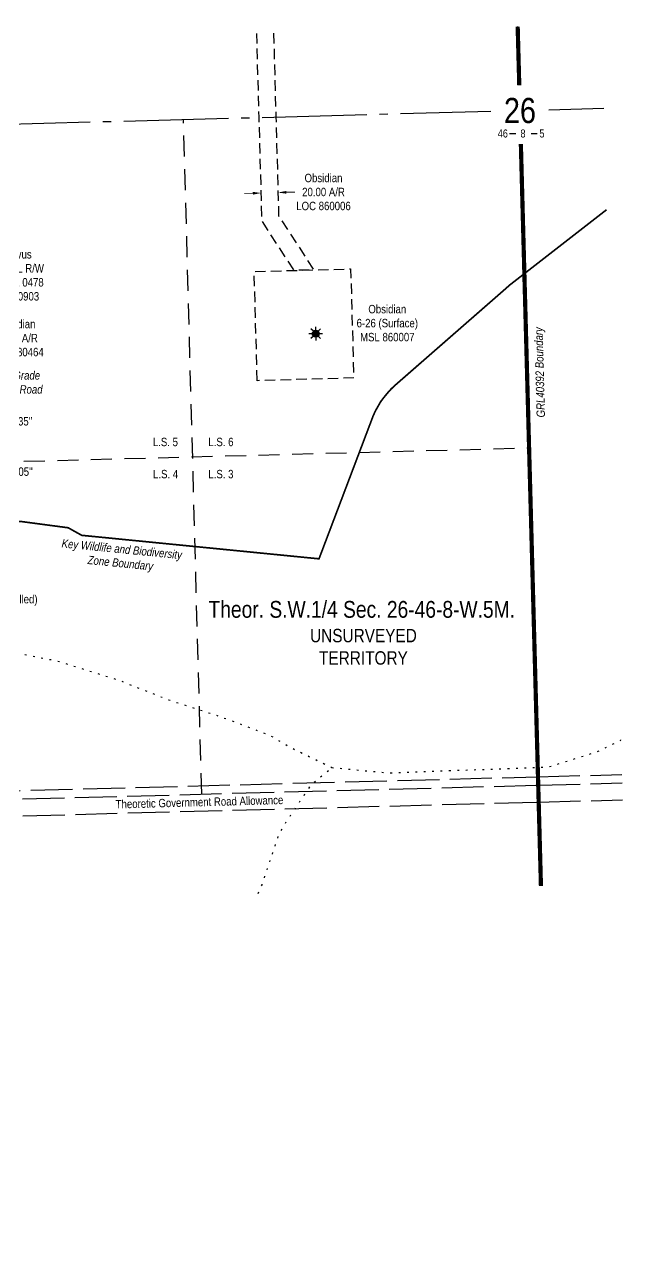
# Model space of a CAD drawing. Extents: x 627226 to 631174, y 5871901 to 5875490.
# Drawn here: x 630092 to 630806, y 5872336 to 5873796 of the extents above; entities that cross this region are included whole.
import ezdxf
from ezdxf.enums import TextEntityAlignment as Align

# ---------------------------------------------------------------- set-up
doc = ezdxf.new("R2010")
doc.units = 0
doc.header["$LTSCALE"] = 5
doc.header["$PDMODE"] = 34
doc.header["$PDSIZE"] = 0.03
for name, pattern in [('DASHDOT2', [12.7, 6.35, -3.175, 0, -3.175]), ('DASHED2', [9.525, 6.35, -3.175]), ('foc-ACCESSROAD', [3.75, 2.5, -1.25]), ('foc-LSD', [8, 5, -3]), ('foc-QUARTERLINE', [33, 25, -3, 2, -3]), ('foc-UNSURVEYED', [12.5, 10, -2.5]), ('foc-WHEELTRACKS', [2, 0.4, -1.6])]:
    doc.linetypes.add(name, pattern=pattern)
doc.layers.get('Defpoints').update_dxf_attribs({"color": 9})
for name, color, linetype in [('10', 1, 'Continuous'), ('9', 3, 'Continuous'), ('AS-OWNER', 7, 'Continuous'), ('AS-WILDLIFE', 131, 'DASHDOT2'), ('C-AR', 13, 'foc-ACCESSROAD'), ('C-SYMBOL', 7, 'Continuous'), ('C-WS', 13, 'foc-ACCESSROAD'), ('C-WS-S', 8, 'Continuous'), ('L-BD', 7, 'Continuous'), ('L-QSEC', 8, 'foc-QUARTERLINE'), ('L-ROAD-T', 7, 'Continuous'), ('L-SECLBL', 7, 'Continuous'), ('L-SECTION-LSD', 7, 'foc-LSD'), ('L-UNS-T', 3, 'Continuous'), ('L-USEC', 7, 'foc-UNSURVEYED'), ('T-WATER-P3', 160, 'foc-WHEELTRACKS')]:
    doc.layers.add(name, color=color, linetype=linetype)
for name, color, linetype, lineweight in [('C-AR-T', 13, 'Continuous', 9), ('C-WS-T', 13, 'Continuous', 9), ('F-RW-T', 190, 'Continuous', 9), ('T-TEXT', 48, 'Continuous', 18)]:
    doc.layers.add(name, color=color, linetype=linetype, lineweight=lineweight)
doc.styles.add('100L', font='ARIALN.TTF', dxfattribs={"height": 11})
doc.styles.add('175L', font='ARIALN.TTF', dxfattribs={"height": 20})
doc.styles.add('240', font='ARIALN.TTF', dxfattribs={"height": 30})
doc.styles.add('80CG', font='ARIALN.TTF', dxfattribs={"height": 10})
doc.styles.add('80L', font='ARIALN.TTF', dxfattribs={"height": 10})
doc.styles.add('80LS', font='ARIALNI.TTF', dxfattribs={"height": 10})
doc.styles.add('SIMPLEX', font='ARIALN.TTF')
doc.dimstyles.new('Compass 5 000', dxfattribs={"dimscale": 5, "dimtxt": 9, "dimasz": 2, "dimexe": 0.2, "dimexo": 0.0625, "dimgap": 0.5, "dimtad": 0, "dimtih": 1, "dimtoh": 1, "dimzin": 0, "dimdsep": 46, "dimtxsty": '80CG', "dimcen": 0.1, "dimse1": 1, "dimse2": 1, "dimclrd": 256, "dimclrt": 256, "dimaunit": 1, "dimadec": 4, "dimazin": 0, "dimtfac": 0.06, "dimtofl": 0, "dimtmove": 0, "dimatfit": 1, "dimfxl": 0.2, "dimtolj": 1, "dimtzin": 0, "dimlwd": -1, "dimarcsym": 0})

# ---------------------------------------------------------------- blocks, each defined once
blk = doc.blocks.new('L-SECLBL')
at = {"layer": '9', "color": 7}
for p, q in [((-5.1, -27.8), (-12.3, -27.8)), ((20.7, -27.8), (13.5, -27.8))]:
    blk.add_line(p, q, dxfattribs=at)
at = {"layer": '10', "color": 2, "style": 'SIMPLEX'}
blk.add_attdef('SEC', text='', height=30, dxfattribs=at).set_placement((0, 0), align=Align.MIDDLE)
at = {"layer": '10', "color": 5, "style": '80L'}
blk.add_attdef('TWP', text='', height=9.5, dxfattribs=at).set_placement((-14.4, -27.4), align=Align.MIDDLE_RIGHT)
blk.add_attdef('RGE', text='', height=9.5, dxfattribs=at).set_placement((3.6, -27.4), align=Align.MIDDLE_CENTER)
blk.add_attdef('MER', text='', height=9.5, dxfattribs=at).set_placement((23.2, -27.4), align=Align.MIDDLE_LEFT)
blk = doc.blocks.new('*D427')
at = {"layer": 'C-AR-T', "transparency": 16777216}
for p, q in [((630364.8, 5873595.2), (630354.8, 5873594.9)), ((630404.7, 5873596.3), (630414.7, 5873596.6))]:
    blk.add_line(p, q, dxfattribs=at)
for points in [[(630364.7, 5873596.8), (630364.8, 5873593.5), (630374.7, 5873595.4)], [(630404.7, 5873597.9), (630404.8, 5873594.6), (630394.8, 5873596)]]:
    blk.add_solid(points, dxfattribs=at)
at = {"layer": 'Defpoints', "color": 0, "transparency": 16777216}
for p in [(630374.6, 5873601.1), (630394.6, 5873601.6), (630394.8, 5873596)]:
    blk.add_point(p, dxfattribs=at)
at = {"layer": 'C-AR-T', "transparency": 16777216, "insert": (630449, 5873596.6), "char_height": 10, "attachment_point": 5, "style": '80CG'}
blk.add_mtext('\\A1;Obsidian\\P20.00 A/R\\PLOC 860006', dxfattribs=at)
blk = doc.blocks.new('*D428')
at = {"layer": 'C-AR-T', "transparency": 16777216}
for p, q in [((630004.2, 5873421.8), (629994.2, 5873421.7)), ((630036.8, 5873422.3), (630048.6, 5873422.5))]:
    blk.add_line(p, q, dxfattribs=at)
for points in [[(630036.8, 5873424), (630036.9, 5873420.6), (630026.8, 5873422.2)], [(630004.2, 5873423.5), (630004.2, 5873420.1), (630014.2, 5873422)]]:
    blk.add_solid(points, dxfattribs=at)
at = {"layer": 'Defpoints', "color": 0, "transparency": 16777216}
for p in [(630026.8, 5873422.2), (630014.8, 5873378.5), (630027.5, 5873378.7)]:
    blk.add_point(p, dxfattribs=at)
at = {"layer": 'C-AR-T', "transparency": 16777216, "insert": (630082.9, 5873422.5), "char_height": 10, "attachment_point": 5, "style": '80CG'}
blk.add_mtext('\\A1;Obsidian\\P12.00 A/R\\PLOC 880464', dxfattribs=at)
blk = doc.blocks.new('GAS')
h = blk.add_hatch(color=255)
h.dxf.hatch_style = 1
edge = h.paths.add_edge_path()
edge.add_arc((0, 0), 0.9, 0, 360)
for p, q in [((-0.81, 0), (-1.62, 0)), ((-0.57, 0.57), (-1.14, 1.14)), ((0, 0.81), (0, 1.62)), ((0.57, 0.57), (1.14, 1.14)), ((1.62, 0), (0.81, 0)), ((-0.57, -0.57), (-1.14, -1.14)), ((0, -0.81), (0, -1.62)), ((1.14, -1.14), (0.57, -0.57))]:
    blk.add_line(p, q)
blk.add_circle((0, 0), 0.8)
blk = doc.blocks.new('*D429')
at = {"layer": 'C-AR-T', "transparency": 16777216}
for p, q in [((629921, 5873186.9), (629915, 5873194.8)), ((629942, 5873158.9), (629960, 5873134.9)), ((629960, 5873134.9), (629970, 5873134.9))]:
    blk.add_line(p, q, dxfattribs=at)
for points in [[(629922.3, 5873187.9), (629919.6, 5873185.8), (629927, 5873178.9)], [(629943.3, 5873159.9), (629940.7, 5873157.9), (629936, 5873166.9)]]:
    blk.add_solid(points, dxfattribs=at)
at = {"layer": 'Defpoints', "color": 0, "transparency": 16777216}
for p in [(630001, 5873234.4), (630010, 5873222.4), (629936, 5873166.9)]:
    blk.add_point(p, dxfattribs=at)
at = {"layer": 'C-AR-T', "transparency": 16777216, "insert": (630039.9, 5873134.9), "char_height": 10, "attachment_point": 5, "style": '80CG'}
blk.add_mtext('\\A1;Obsidian\\P15.00 A/R\\PMSL 890543\\P(Expired, To be Cancelled)', dxfattribs=at)
blk = doc.blocks.new('*D430')
at = {"layer": 'Defpoints', "color": 0, "transparency": 16777216}
for p in [(629997.6, 5873497.1), (630012.7, 5873497.3), (630012.7, 5873496.9)]:
    blk.add_point(p, dxfattribs=at)
at = {"layer": 'F-RW-T', "transparency": 16777216}
for p, q in [((630022.7, 5873497.1), (630039.3, 5873497.3)), ((629987.6, 5873496.5), (629977.6, 5873496.4))]:
    blk.add_line(p, q, dxfattribs=at)
for points in [[(629987.6, 5873498.2), (629987.7, 5873494.9), (629997.6, 5873496.7)], [(630022.6, 5873498.7), (630022.7, 5873495.4), (630012.7, 5873496.9)]]:
    blk.add_solid(points, dxfattribs=at)
at = {"layer": 'F-RW-T', "transparency": 16777216, "insert": (630078.4, 5873497.3), "char_height": 10, "attachment_point": 5, "style": '80CG'}
blk.add_mtext('\\A1;Cenovus\\P15.00 P/L R/W^JPlan 992 0478\\PPLA 980903', dxfattribs=at)

msp = doc.modelspace()

# ---------------------------------------------------------------- linework, layer by layer
at = {"layer": 'AS-OWNER', "color": 52, "linetype": 'DASHED2', "true_color": 0xbadd22, "const_width": 5, "flags": 128}
for points in [[(630682.421, 5873723.782), (630680.525, 5873793.756)], [(630708.272, 5872769.658), (630705.565, 5872869.62), (630704.748, 5872899.774), (630684.317, 5873653.808)]]:
    msp.add_lwpolyline(points, dxfattribs=at)
at = {"layer": 'AS-WILDLIFE', "const_width": 2.001, "flags": 128}
msp.add_lwpolyline([(628162.32, 5872647.734), (628168.437, 5872653), (628223.187, 5872681), (628246.75, 5872684.5), (628283.937, 5872689.5), (628458.937, 5872710.5), (628562.375, 5872723), (628624.5, 5872735.5), (628663.25, 5872743), (628683.25, 5872749), (628723.563, 5872761), (628819.437, 5872861.5), (628937.438, 5872985.5), (628996.563, 5873029), (629087.313, 5873048.5), (629159.438, 5873049.5), (629367.125, 5873052), (629382.438, 5873053.5), (629452.25, 5873123.5), (629457, 5873128), (629462.062, 5873132), (629467.375, 5873136), (629472.938, 5873139.5), (629478.688, 5873142.5), (629484.687, 5873145), (629490.813, 5873147.5), (629497.062, 5873149.5), (629503.438, 5873151), (629509.875, 5873152), (629512.813, 5873152), (629677.562, 5873169), (629707.5, 5873180.5), (629828.25, 5873212), (629987.688, 5873207), (630088.187, 5873204), (630144.563, 5873196.5), (630160.687, 5873187.5), (630443.625, 5873159.5), (630506.937, 5873326.5), (630508.062, 5873329.5), (630510.75, 5873335.5), (630513.875, 5873341), (630517.313, 5873347), (630521.125, 5873352), (630525.25, 5873357), (630529.75, 5873362), (630534.563, 5873366.5), (630666.25, 5873481.5), (630670.688, 5873485.5), (630786.479, 5873575.526)], dxfattribs=at)
at = {"layer": 'C-AR', "flags": 128}
msp.add_lwpolyline([(630389.453, 5873786.016), (630392.241, 5873686.038), (630395.524, 5873568.305), (630437.274, 5873503.799), (630413.859, 5873503.146), (630375.676, 5873562.141), (630372.236, 5873685.506), (630369.448, 5873785.484)], dxfattribs=at)
at = {"layer": 'C-WS', "flags": 128}
msp.add_lwpolyline([(630369.975, 5873371.792), (630366.349, 5873501.82), (630413.859, 5873503.146), (630437.274, 5873503.799), (630481.374, 5873505.028), (630485, 5873374.999), (630369.975, 5873371.792)], close=True, dxfattribs=at)
at = {"layer": 'L-QSEC'}
for p, q in [((630682.421, 5873723.782), (630680.525, 5873793.756)), ((629880.99, 5873672.458), (630648.472, 5873692.867)), ((630717.73, 5873694.708), (630783.204, 5873696.449)), ((630705.02, 5872889.733), (630684.317, 5873653.808)), ((630705.565, 5872869.62), (630708.272, 5872769.658))]:
    msp.add_line(p, q, dxfattribs=at)
at = {"layer": 'L-SECTION-LSD'}
for p, q in [((630303.82, 5872879.065), (630282.097, 5873683.124)), ((629891.816, 5873270.418), (630694.127, 5873291.752))]:
    msp.add_line(p, q, dxfattribs=at)
at = {"layer": 'L-USEC'}
for p, q in [((629912.413, 5872878.706), (630704.748, 5872899.774)), ((630704.748, 5872899.774), (630804.713, 5872902.432)), ((629902.642, 5872868.398), (630705.03, 5872889.733)), ((630705.03, 5872889.733), (630804.985, 5872892.391)), ((629903.184, 5872848.285), (630705.565, 5872869.62)), ((630705.565, 5872869.62), (630805.53, 5872872.279))]:
    msp.add_line(p, q, dxfattribs=at)
at = {"layer": 'T-WATER-P3', "flags": 128}
for points in [[(628165.866, 5872336.4), (628174.939, 5872346.783), (628182.684, 5872358.923), (628194.172, 5872367.466), (628203.966, 5872377.874), (628219.366, 5872402.992), (628224.98, 5872417.463), (628246.605, 5872456.832), (628256.196, 5872486.074), (628258.437, 5872523.838), (628261.894, 5872539.675), (628282.716, 5872597.795), (628292.447, 5872608.321), (628304.493, 5872616.405), (628347.353, 5872656.123), (628362.038, 5872661.172), (628375.86, 5872655.174), (628424.306, 5872622.321), (628445.722, 5872602.813), (628459.271, 5872596.023), (628474.657, 5872591.705), (628513.205, 5872591.058), (628530.988, 5872588.696), (628562.484, 5872580.028), (628602.16, 5872581.469), (628672.06, 5872572.751), (628689.015, 5872576.616), (628733.054, 5872595.433), (628765.878, 5872604.871), (628784.439, 5872604.281), (628799.617, 5872599.053), (628828.013, 5872587.865), (628844.084, 5872584.596), (628883.999, 5872586.046), (628901.885, 5872587.594), (628917.133, 5872588.829), (628935.783, 5872592.135), (628965.115, 5872629.803), (628982.804, 5872653.2), (629021.586, 5872694.157), (629028.319, 5872707.643), (629031.646, 5872743.641), (629045.942, 5872805.678), (629052.865, 5872818.933), (629068.903, 5872843.05), (629123.924, 5872890.978), (629151.358, 5872926.104), (629162.554, 5872936.08), (629176.578, 5872942.73), (629194.237, 5872945.357), (629229.904, 5872941.235), (629278.089, 5872928.779), (629328.112, 5872920.364), (629386.951, 5872922.862), (629423.568, 5872927.261), (629523.766, 5872952.811), (629701.491, 5872979.974), (629750.478, 5872993.61), (629821.102, 5873006.287), (629898.005, 5873028.644), (629922.797, 5873043.629), (629937.445, 5873049.638), (629953.855, 5873053.725), (629992.23, 5873056.083), (630027.057, 5873051.75), (630064.413, 5873050.758), (630130.119, 5873038.218), (630205.192, 5873014.759), (630264.609, 5872991.333), (630325.456, 5872971.693), (630384.158, 5872949.748), (630409.314, 5872934.89), (630458.974, 5872910.795)], [(630458.974, 5872910.795), (630526.199, 5872904.423), (630717.066, 5872911.42), (630776.687, 5872930.196), (630803.416, 5872943.474), (630803.596, 5872943.657)], [(630371.129, 5872760.693), (630375.724, 5872771.026), (630395.666, 5872830.259), (630402.716, 5872843.216), (630434.637, 5872890.785), (630458.974, 5872910.795)]]:
    msp.add_lwpolyline(points, dxfattribs=at)

# ---------------------------------------------------------------- block references
at = {"layer": 'C-WS-S', "xscale": 4.999999999999997, "yscale": 4.999999999999997, "zscale": 4.999999999999997}
msp.add_blockref('GAS', (630439.732, 5873427.752), dxfattribs=at)
at = {"layer": 'L-SECLBL'}
msp.add_blockref('L-SECLBL', (630683.234, 5873693.791), dxfattribs=at).add_auto_attribs({'SEC': '26', 'TWP': '46', 'RGE': '8', 'MER': '5'})

# ---------------------------------------------------------------- texts
at = {"layer": 'AS-OWNER', "linetype": 'DASHED2', "insert": (630708.214, 5873381.84), "char_height": 10, "attachment_point": 5, "rotation": 91.551944, "style": '80L'}
msp.add_mtext_dynamic_manual_height_columns('{\\fArial Narrow|b0|i1|c0|p34;GRL40392 Boundary}', width=108.42879, gutter_width=45, heights=[0], dxfattribs=at)
at = {"layer": 'AS-WILDLIFE', "insert": (630207.583, 5873161.268), "char_height": 10.00495, "width": 144.76921, "attachment_point": 5, "rotation": 354.348304, "style": '240'}
msp.add_mtext('{\\fArial Narrow|b0|i1|c0|p34;Key Wildlife and Biodiversity\\PZone Boundary}', dxfattribs=at)
at = {"layer": 'C-SYMBOL', "color": 3, "style": '175L'}
msp.add_text('Theor. S.W.1/4 Sec. 26-46-8-W.5M.', height=20, dxfattribs=at).set_placement((630494.594, 5873083.261), align=Align.BOTTOM_CENTER)
at = {"layer": 'C-WS-T', "insert": (630525.061, 5873440.328), "char_height": 10, "attachment_point": 5, "style": '80CG'}
msp.add_mtext('\\A1;Obsidian\\P6-26 (Surface)\\PMSL 860007', dxfattribs=at)
at = {"layer": 'L-BD', "style": '80L'}
for s, p in [("179°28'35''", (630073.457, 5873323.418)), ("201°27'05''", (630073.934, 5873263.424))]:
    msp.add_text(s, height=9.99669, dxfattribs=at).set_placement(p, align=Align.MIDDLE)
at = {"layer": 'L-ROAD-T', "style": '80L'}
msp.add_text('Theoretic Government Road Allowance', height=10, rotation=1.523222, dxfattribs=at).set_placement((630301.106, 5872869.55), align=Align.MIDDLE_CENTER)
at = {"layer": 'L-UNS-T', "color": 3, "insert": (630496.627, 5873054.58), "char_height": 16, "attachment_point": 5, "style": '80L'}
msp.add_mtext_dynamic_manual_height_columns('UNSURVEYED TERRITORY', width=126.41375, gutter_width=47.5, heights=[0], dxfattribs=at)
at = {"layer": 'T-TEXT', "insert": (630081.846, 5873383.072), "char_height": 9.99669, "width": 64.94891, "attachment_point": 2, "style": '80LS'}
msp.add_mtext('High Grade\\PGravel Road', dxfattribs=at)

# ---------------------------------------------------------------- dimensions: what is measured, and where the dimension line sits
at = {"layer": 'C-AR-T'}
dim = msp.add_aligned_dim(p1=(630374.591, 5873601.071), p2=(630394.595, 5873601.629), distance=-5.636, text='Obsidian\\P20.00 A/R\\PLOC 860006', dimstyle='Compass 5 000', dxfattribs=at)
dim.commit()
dim.dimension.update_dxf_attribs({"geometry": '*D427', "text_midpoint": (630449.045, 5873596.553)})
for base, p1, p2, angle, text, picture, middle in [((630026.827, 5873422.153), (630014.845, 5873378.487), (630027.489, 5873378.68), 0.872785, 'Obsidian\\P12.00 A/R\\PLOC 880464', '*D428', (630082.884, 5873422.485)), ((629935.983, 5873166.853), (630000.967, 5873234.426), (630009.98, 5873222.425), 306.906827, 'Obsidian\\P15.00 A/R\\PMSL 890543\\P(Expired, To be Cancelled)', '*D429', (630039.915, 5873134.905))]:
    dim = msp.add_linear_dim(base=base, p1=p1, p2=p2, angle=angle, text=text, dimstyle='Compass 5 000', dxfattribs=at)
    dim.commit()
    dim.dimension.update_dxf_attribs({"geometry": picture, "text_midpoint": middle, "dimtype": 161})
at = {"layer": 'F-RW-T'}
dim = msp.add_linear_dim(base=(630012.664, 5873496.9), p1=(629997.622, 5873497.123), p2=(630012.657, 5873497.349), angle=0.86375, text='Cenovus\\P15.00 P/L R/W^JPlan 992 0478\\PPLA 980903', dimstyle='Compass 5 000', dxfattribs=at)
dim.commit()
dim.dimension.update_dxf_attribs({"geometry": '*D430', "text_midpoint": (630078.361, 5873497.301), "dimtype": 161})

# ---------------------------------------------------------------- next in the draw order: texts
at = {"layer": 'L-SECTION-LSD', "char_height": 10, "attachment_point": 1, "style": '100L', "bg_fill": 3, "box_fill_scale": 1.5, "bg_fill_color": 256, "bg_fill_transparency": 0}
for s, width, insert in [('\\pi1.7586;L.S. 5', 30.40114, (630243.749, 5873303.768)), ('L.S. 6', 30.48313, (630311.708, 5873303.768)), ('\\pi1.986;L.S. 4', 30.53989, (630243.749, 5873265.483)), ('L.S. 3', 30.37591, (630311.708, 5873265.483))]:
    msp.add_mtext_dynamic_manual_height_columns(s, width=width, gutter_width=55, heights=[0], dxfattribs=dict(at, insert=insert))

doc.saveas('drawing.dxf')
